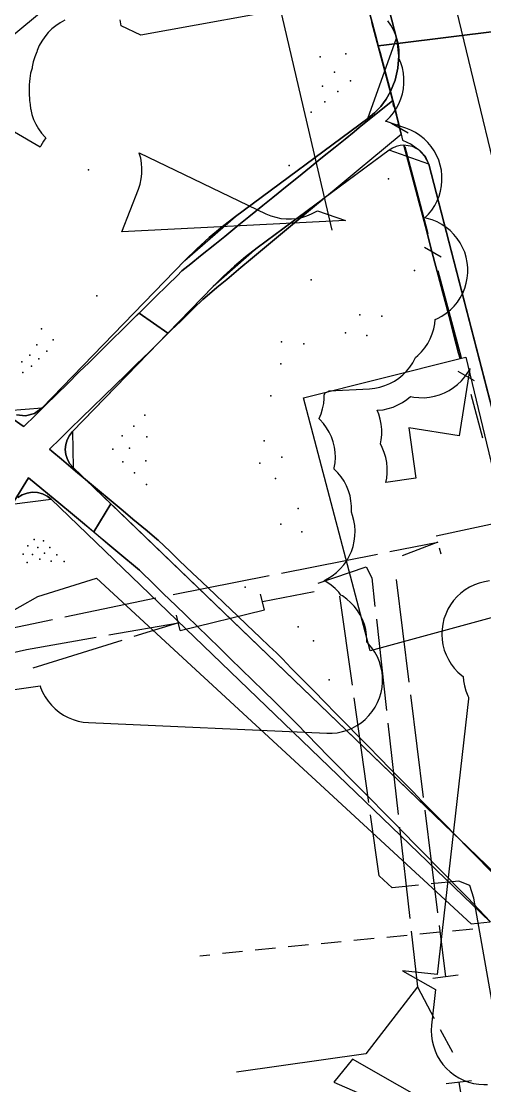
# Model space of a CAD drawing. Header units: metres. Extents: x 17314 to 17509, y 13897 to 14299.
# Drawn here: x 17415.72 to 17433.93, y 14055.52 to 14097.36 of the extents above; entities that cross this region are included whole.
import ezdxf

# ---------------------------------------------------------------- set-up
doc = ezdxf.new("R2010")
doc.units = ezdxf.units.M
for name, color, linetype in [('BUSH', 7, 'Continuous'), ('CURB', 7, 'Continuous'), ('ELECTR_CABLE', 7, 'Continuous'), ('ELECTR_CABLE_COMM', 7, 'Continuous'), ('GRASS', 7, 'Continuous'), ('GROUND', 7, 'Continuous'), ('HEAT', 7, 'Continuous'), ('SIDEWALK_PATH', 7, 'Continuous'), ('TREE', 7, 'Continuous'), ('WATER_PIPELINE', 7, 'Continuous')]:
    doc.layers.add(name, color=color, linetype=linetype)

msp = doc.modelspace()

# ---------------------------------------------------------------- linework, layer by layer
at = {"layer": 'BUSH'}
for p in [(17428.472, 14096.079), (17427.461, 14095.956), (17428.028, 14095.353), (17427.555, 14094.812), (17428.663, 14095.021), (17428.167, 14094.591), (17427.646, 14094.187), (17427.112, 14093.79), (17429.032, 14085.82), (17429.89, 14085.772), (17416.517, 14085.269), (17416.981, 14084.841), (17428.46, 14085.106), (17429.302, 14085.01), (17416.339, 14084.644), (17416.72, 14084.389), (17425.95, 14084.756), (17426.824, 14084.677), (17415.746, 14083.969), (17416.055, 14084.229), (17416.415, 14084.092), (17415.783, 14083.546), (17416.125, 14083.795), (17425.918, 14083.899), (17425.528, 14082.637), (17420.582, 14081.876), (17420.143, 14081.443), (17419.691, 14081.059), (17420.658, 14081.025), (17425.266, 14080.86), (17419.325, 14080.535), (17419.978, 14080.578), (17425.965, 14080.225), (17419.716, 14080.042), (17420.615, 14080.074), (17425.091, 14079.987), (17420.167, 14079.609), (17425.71, 14079.384), (17420.643, 14079.151), (17426.6, 14078.209), (17425.917, 14077.59), (17426.743, 14077.288), (17416.227, 14076.987), (17416.597, 14076.939), (17415.798, 14076.411), (17415.983, 14076.737), (17416.374, 14076.667), (17416.635, 14076.449), (17416.842, 14076.667), (17415.955, 14076.08), (17416.157, 14076.4), (17416.445, 14076.221), (17416.891, 14076.139), (17417.12, 14076.384), (17417.402, 14076.128), (17426.6, 14073.549), (17427.208, 14073.001)]:
    msp.add_point(p, dxfattribs=at)
at = {"layer": 'CURB'}
msp.add_lwpolyline([(17408.78, 14101.146), (17403.806, 14100.582), (17403.646, 14101.571), (17402.161, 14101.402), (17401.274, 14100.374), (17401.402, 14096.698), (17402.03, 14094.963), (17406.186, 14089.608), (17408.674, 14087.123), (17415.209, 14082.062), (17416.54, 14082.157), (17422.155, 14087.953), (17424.135, 14089.686), (17429.34, 14093.535), (17430.461, 14096.698), (17429.126, 14101.862), (17425.884, 14104.092), (17408.62, 14102.135), (17408.787, 14101.105)], close=True, dxfattribs=at)
for points in [[(17417.734, 14081.234), (17417.759, 14079.818), (17435.782, 14062.475), (17436.741, 14062.232), (17438.245, 14062.646), (17438.948, 14063.86), (17431.743, 14091.737), (17430.18, 14092.291), (17424.993, 14088.455), (17423.261, 14086.939), (17417.734, 14081.234)], [(17405.926, 14058.304), (17405.709, 14062.078), (17406.169, 14063.854), (17415.357, 14078.381), (17416.895, 14078.567), (17434.149, 14061.965)], [(17430.881, 14061.425), (17430.087, 14061.348)], [(17432.174, 14061.55), (17431.379, 14061.473)], [(17433.466, 14061.675), (17432.671, 14061.598)], [(17425.712, 14060.926), (17424.917, 14060.849)], [(17427.004, 14061.051), (17426.21, 14060.974)], [(17428.297, 14061.176), (17427.502, 14061.099)], [(17429.589, 14061.3), (17428.794, 14061.224)], [(17423.13, 14060.653), (17422.733, 14060.608)], [(17424.42, 14060.799), (17423.626, 14060.709)]]:
    msp.add_lwpolyline(points, dxfattribs=at)
at = {"layer": 'ELECTR_CABLE'}
msp.add_lwpolyline([(17432.924, 14081.063), (17430.949, 14081.381), (17431.233, 14079.402), (17430.05, 14079.232), (17430.083, 14079.394), (17430.104, 14079.599), (17430.105, 14079.805), (17430.086, 14080.01), (17430.047, 14080.212), (17429.988, 14080.41), (17429.91, 14080.601), (17429.834, 14080.744), (17429.867, 14080.903), (17429.888, 14081.108), (17429.889, 14081.315), (17429.87, 14081.52), (17429.831, 14081.722), (17429.772, 14081.92), (17429.712, 14082.066), (17429.732, 14082.067), (17429.937, 14082.089), (17430.139, 14082.132), (17430.335, 14082.194), (17430.525, 14082.275), (17430.705, 14082.374), (17430.875, 14082.49), (17431.015, 14082.608), (17431.144, 14082.587), (17431.348, 14082.564), (17431.555, 14082.561), (17431.76, 14082.579), (17431.962, 14082.617), (17432.16, 14082.674), (17432.352, 14082.751), (17432.535, 14082.846), (17432.708, 14082.958), (17432.868, 14083.087), (17433.016, 14083.231), (17433.149, 14083.388), (17433.265, 14083.558), (17433.351, 14083.714)], close=True, dxfattribs=at)
for points in [[(17432.026, 14077.13), (17440.99, 14079.061)], [(17430.207, 14076.515), (17432.091, 14076.888)], [(17432.091, 14076.888), (17430.687, 14076.346)], [(17425.947, 14075.67), (17429.716, 14076.417)], [(17432.221, 14076.405), (17432.156, 14076.646)], [(17421.688, 14074.826), (17425.457, 14075.573)], [(17427.385, 14075.27), (17429.278, 14075.91)], [(17429.278, 14075.91), (17429.493, 14075.481)], [(17429.493, 14075.481), (17429.619, 14074.355)], [(17430.449, 14075.415), (17430.951, 14071.378)], [(17425.275, 14074.229), (17425.125, 14074.835)], [(17427.236, 14074.935), (17425.2, 14074.532)], [(17428.733, 14071.261), (17428.242, 14074.758)], [(17417.436, 14073.943), (17421.011, 14074.692)], [(17421.971, 14073.413), (17421.821, 14074.019)], [(17421.971, 14073.413), (17425.275, 14074.229)], [(17413.187, 14073.051), (17416.947, 14073.84)], [(17419.159, 14073.235), (17421.896, 14073.716)], [(17421.896, 14073.716), (17420.149, 14073.172)], [(17429.675, 14073.858), (17430.077, 14070.268)], [(17415.93, 14072.668), (17418.667, 14073.149)], [(17410.172, 14071.36), (17415.93, 14072.668)], [(17419.671, 14073.023), (17416.176, 14071.935)], [(17429.381, 14066.655), (17428.803, 14070.766)], [(17431.013, 14070.882), (17431.515, 14066.844)], [(17430.133, 14069.771), (17430.535, 14066.182)], [(17429.786, 14063.77), (17429.45, 14066.16)], [(17431.577, 14066.348), (17432.078, 14062.311)], [(17430.59, 14065.685), (17430.992, 14062.095)], [(17430.301, 14063.298), (17429.786, 14063.77)], [(17432.919, 14063.556), (17431.833, 14063.449)], [(17433.348, 14063.384), (17432.919, 14063.556)], [(17431.336, 14063.4), (17430.301, 14063.298)], [(17433.507, 14062.886), (17433.348, 14063.384)], [(17434.525, 14057.104), (17433.507, 14062.886)], [(17432.14, 14061.815), (17432.391, 14059.796)], [(17431.048, 14061.598), (17431.294, 14059.401)], [(17432.887, 14059.858), (17431.895, 14059.734)], [(17431.294, 14059.401), (17429.257, 14056.776)], [(17431.294, 14059.401), (17431.953, 14058.165)], [(17432.188, 14057.724), (17432.664, 14056.831)], [(17429.257, 14056.776), (17424.177, 14056.049)], [(17433.408, 14055.716), (17432.416, 14055.592)], [(17432.912, 14055.654), (17433.109, 14054.47)]]:
    msp.add_lwpolyline(points, dxfattribs=at)
at = {"layer": 'ELECTR_CABLE_COMM'}
for points in [[(17429.488, 14097.325), (17430.404, 14093.891)], [(17430.273, 14093.354), (17430.922, 14092.978)], [(17430.79, 14092.441), (17431.248, 14090.724)], [(17431.248, 14090.724), (17431.704, 14089.015)], [(17431.573, 14088.478), (17432.222, 14088.103)], [(17432.091, 14087.566), (17433.003, 14084.148)], [(17432.871, 14083.611), (17433.52, 14083.236)], [(17433.389, 14082.699), (17433.845, 14080.99)]]:
    msp.add_lwpolyline(points, dxfattribs=at)
at = {"layer": 'GRASS'}
for points in [[(17429.126, 14101.862), (17428.93, 14102.401), (17428.638, 14102.889), (17428.26, 14103.313), (17427.803, 14103.661), (17427.932, 14103.181), (17428.118, 14102.489), (17428.247, 14102.006), (17428.433, 14101.314), (17428.562, 14100.831), (17428.748, 14100.139), (17428.878, 14099.656), (17429.063, 14098.964), (17429.193, 14098.481), (17429.379, 14097.788), (17429.508, 14097.305), (17429.694, 14096.613), (17429.753, 14096.393), (17430.508, 14096.486), (17430.497, 14096.539), (17430.486, 14096.592), (17430.474, 14096.645), (17430.461, 14096.698)], [(17430.508, 14096.486), (17429.753, 14096.393), (17429.824, 14096.13), (17430.009, 14095.438), (17430.139, 14094.955), (17430.235, 14094.596), (17430.418, 14095.047), (17430.526, 14095.519), (17430.556, 14096.001)], [(17424.348, 14087.675), (17424.732, 14087.995), (17425.286, 14088.456), (17425.67, 14088.777), (17426.224, 14089.238), (17426.608, 14089.558), (17427.162, 14090.02), (17427.546, 14090.34), (17424.993, 14088.455), (17424.537, 14088.103), (17424.096, 14087.733), (17423.67, 14087.345), (17423.261, 14086.939), (17421.063, 14084.67), (17421.113, 14084.72), (17421.629, 14085.223), (17421.987, 14085.573), (17422.503, 14086.076), (17422.861, 14086.426), (17422.929, 14086.492), (17423.41, 14086.893), (17423.794, 14087.213)], [(17421.933, 14076.166), (17421.571, 14076.511), (17421.101, 14076.959), (17421.046, 14077.005), (17420.663, 14077.326), (17420.11, 14077.789), (17419.726, 14078.11), (17419.173, 14078.573), (17418.79, 14078.894), (17418.246, 14079.349), (17432.926, 14065.223), (17432.829, 14065.322), (17432.324, 14065.837), (17431.973, 14066.193), (17431.468, 14066.708), (17431.118, 14067.065), (17430.612, 14067.579), (17430.262, 14067.936), (17429.757, 14068.45), (17429.406, 14068.807), (17428.901, 14069.321), (17428.55, 14069.678), (17428.045, 14070.192), (17427.695, 14070.549), (17427.19, 14071.063), (17426.839, 14071.42), (17426.334, 14071.935), (17425.983, 14072.291), (17425.749, 14072.53), (17425.469, 14072.797), (17425.107, 14073.142), (17424.585, 14073.639), (17424.223, 14073.984), (17423.701, 14074.481), (17423.339, 14074.826), (17422.817, 14075.324), (17422.455, 14075.669)]]:
    msp.add_lwpolyline(points, close=True, dxfattribs=at)
for points in [[(17415.537, 14081.894), (17415.892, 14081.855), (17416.239, 14081.944), (17416.54, 14082.157), (17422.155, 14087.953), (17422.623, 14088.417), (17423.109, 14088.86), (17423.613, 14089.284), (17424.135, 14089.686), (17429.34, 14093.535), (17429.609, 14093.759), (17429.85, 14094.013), (17430.059, 14094.293), (17430.235, 14094.596), (17430.139, 14094.955), (17430.009, 14095.438), (17429.824, 14096.13), (17429.694, 14096.613), (17429.508, 14097.305), (17429.379, 14097.788)], [(17435.479, 14074.267), (17429.429, 14072.616), (17426.815, 14082.562), (17432.967, 14084.1), (17432.91, 14084.318), (17432.726, 14085.016), (17432.599, 14085.499), (17432.416, 14086.197), (17432.288, 14086.68), (17432.105, 14087.377), (17431.977, 14087.861), (17431.794, 14088.558), (17431.667, 14089.042), (17431.483, 14089.739), (17431.356, 14090.223), (17431.225, 14090.718), (17431.172, 14090.92), (17430.76, 14092.486), (17430.605, 14092.472), (17430.455, 14092.434), (17430.312, 14092.373), (17430.18, 14092.291), (17427.575, 14090.364), (17427.162, 14090.02), (17426.608, 14089.558), (17426.224, 14089.238), (17425.67, 14088.777), (17425.286, 14088.456), (17424.732, 14087.995), (17424.348, 14087.675), (17423.794, 14087.213), (17423.41, 14086.893), (17422.929, 14086.492), (17422.861, 14086.426), (17422.503, 14086.076), (17421.987, 14085.573), (17421.629, 14085.223), (17421.113, 14084.72), (17421.063, 14084.67), (17417.734, 14081.234), (17417.611, 14081.079), (17417.522, 14080.905), (17417.469, 14080.717), (17417.453, 14080.521), (17417.475, 14080.325), (17417.536, 14080.139), (17417.631, 14079.968), (17417.759, 14079.818), (17418.246, 14079.349), (17418.79, 14078.894), (17419.173, 14078.573), (17419.726, 14078.11), (17420.11, 14077.789), (17420.663, 14077.326), (17421.046, 14077.005), (17421.101, 14076.959), (17421.571, 14076.511), (17421.933, 14076.166), (17422.455, 14075.669), (17422.817, 14075.324), (17423.339, 14074.826), (17423.701, 14074.481), (17424.223, 14073.984), (17424.585, 14073.639), (17425.107, 14073.142), (17425.469, 14072.797), (17425.749, 14072.53), (17425.983, 14072.291), (17426.334, 14071.935), (17426.839, 14071.42), (17427.19, 14071.063), (17427.695, 14070.549), (17428.045, 14070.192), (17428.55, 14069.678), (17428.901, 14069.321), (17429.406, 14068.807), (17429.757, 14068.45), (17430.262, 14067.936), (17430.612, 14067.579), (17431.118, 14067.065), (17431.468, 14066.708), (17431.973, 14066.193), (17432.324, 14065.837), (17432.829, 14065.322), (17432.926, 14065.223), (17435.782, 14062.475)], [(17438.948, 14063.86), (17431.743, 14091.737), (17431.606, 14092.043), (17431.381, 14092.282), (17431.092, 14092.435), (17430.76, 14092.486), (17431.172, 14090.92), (17431.225, 14090.718), (17431.356, 14090.223), (17431.483, 14089.739), (17431.667, 14089.042), (17431.794, 14088.558), (17431.977, 14087.861), (17432.105, 14087.377), (17432.288, 14086.68), (17432.416, 14086.197), (17432.599, 14085.499), (17432.726, 14085.016), (17432.91, 14084.318), (17432.967, 14084.1), (17433.19, 14084.156), (17435.569, 14074.292)], [(17414.28, 14073.569), (17416.37, 14074.745), (17418.682, 14075.474), (17433.405, 14061.877), (17434.149, 14061.965), (17416.895, 14078.567), (17416.734, 14078.693), (17416.553, 14078.783), (17416.357, 14078.834), (17416.153, 14078.845), (17415.951, 14078.814), (17415.761, 14078.744), (17415.589, 14078.637)]]:
    msp.add_lwpolyline(points, dxfattribs=at)
at = {"layer": 'GROUND'}
for points in [[(17429.126, 14101.862), (17430.461, 14096.698), (17430.474, 14096.645), (17430.486, 14096.592), (17430.497, 14096.539), (17430.508, 14096.486), (17430.556, 14096.001), (17430.526, 14095.519), (17430.418, 14095.047), (17430.235, 14094.596), (17430.059, 14094.293), (17429.85, 14094.013), (17429.609, 14093.759), (17429.34, 14093.535), (17424.135, 14089.686), (17423.613, 14089.284), (17423.109, 14088.86), (17422.623, 14088.417), (17422.155, 14087.953), (17416.54, 14082.157), (17416.239, 14081.944), (17415.892, 14081.855), (17415.537, 14081.894)], [(17435.782, 14062.475), (17432.926, 14065.223), (17419.238, 14078.395), (17418.246, 14079.349), (17418.237, 14079.356), (17417.759, 14079.818), (17417.631, 14079.968), (17417.536, 14080.139), (17417.475, 14080.325), (17417.453, 14080.521), (17417.469, 14080.717), (17417.522, 14080.905), (17417.611, 14081.079), (17417.734, 14081.234), (17421.063, 14084.67), (17421.475, 14085.095), (17423.261, 14086.939), (17423.67, 14087.345), (17424.096, 14087.733), (17424.537, 14088.103), (17424.993, 14088.455), (17427.575, 14090.364), (17428.1, 14090.802), (17428.484, 14091.122), (17429.038, 14091.584), (17429.422, 14091.904), (17430.645, 14092.923), (17430.709, 14092.681), (17431.038, 14092.531), (17431.326, 14092.318), (17431.564, 14092.051), (17431.743, 14091.737), (17435.16, 14078.516)], [(17415.589, 14078.637), (17415.761, 14078.744), (17415.951, 14078.814), (17416.153, 14078.845), (17416.357, 14078.834), (17416.553, 14078.783), (17416.734, 14078.693), (17416.895, 14078.567), (17434.149, 14061.965), (17433.28, 14062.891), (17433.481, 14062.681), (17434.165, 14061.966)]]:
    msp.add_lwpolyline(points, dxfattribs=at)
at = {"layer": 'HEAT'}
for points in [[(17427.086, 14098.022), (17420.422, 14096.813), (17419.653, 14097.183), (17419.61, 14097.417)], [(17412.724, 14070.694), (17416.465, 14071.23), (17416.482, 14071.176), (17416.561, 14070.986), (17416.659, 14070.805), (17416.774, 14070.634), (17416.906, 14070.475), (17417.052, 14070.33), (17417.212, 14070.2), (17417.384, 14070.086), (17417.566, 14069.99), (17417.756, 14069.911), (17417.954, 14069.852), (17418.156, 14069.813), (17418.361, 14069.794), (17427.727, 14069.372), (17427.933, 14069.372), (17428.138, 14069.394), (17428.34, 14069.435), (17428.537, 14069.495), (17428.727, 14069.575), (17428.909, 14069.673), (17429.08, 14069.788), (17429.238, 14069.919), (17429.384, 14070.066), (17429.514, 14070.225), (17429.627, 14070.397), (17429.724, 14070.579), (17429.802, 14070.77), (17429.861, 14070.968), (17429.9, 14071.17), (17429.92, 14071.375), (17429.919, 14071.581), (17429.898, 14071.786), (17429.857, 14071.988), (17429.796, 14072.185), (17429.717, 14072.375), (17429.619, 14072.556), (17429.503, 14072.727), (17429.372, 14072.886), (17429.305, 14072.953), (17429.307, 14073.041), (17429.294, 14073.246), (17429.26, 14073.449), (17429.206, 14073.648), (17429.133, 14073.841), (17429.041, 14074.026), (17428.932, 14074.2), (17428.806, 14074.364), (17428.665, 14074.514), (17428.51, 14074.649), (17428.342, 14074.769), (17428.281, 14074.804), (17428.198, 14074.912), (17428.057, 14075.062), (17427.902, 14075.197), (17427.734, 14075.317), (17427.621, 14075.382), (17427.767, 14075.454), (17427.942, 14075.563), (17428.105, 14075.689), (17428.255, 14075.83), (17428.391, 14075.986), (17428.51, 14076.153), (17428.613, 14076.332), (17428.698, 14076.52), (17428.763, 14076.715), (17428.81, 14076.916), (17428.836, 14077.121), (17428.842, 14077.327), (17428.829, 14077.532), (17428.795, 14077.735), (17428.741, 14077.934), (17428.693, 14078.06), (17428.697, 14078.094), (17428.698, 14078.3), (17428.679, 14078.505), (17428.64, 14078.707), (17428.581, 14078.905), (17428.503, 14079.096), (17428.407, 14079.278), (17428.294, 14079.45), (17428.164, 14079.61), (17428.019, 14079.757), (17428.012, 14079.763), (17428.022, 14079.803), (17428.053, 14080.007), (17428.065, 14080.212), (17428.056, 14080.418), (17428.027, 14080.622), (17427.978, 14080.823), (17427.91, 14081.017), (17427.823, 14081.204), (17427.718, 14081.381), (17427.596, 14081.548), (17427.459, 14081.701), (17427.423, 14081.734), (17427.426, 14081.739), (17427.505, 14081.93), (17427.565, 14082.127), (17427.605, 14082.329), (17427.625, 14082.534), (17427.625, 14082.677), (17427.682, 14082.762), (17427.726, 14082.78), (17427.822, 14082.832), (17429.409, 14082.913), (17429.614, 14082.934), (17429.817, 14082.975), (17430.014, 14083.035), (17430.204, 14083.114), (17430.385, 14083.212), (17430.556, 14083.326), (17430.715, 14083.458), (17430.861, 14083.604), (17430.991, 14083.763), (17431.105, 14083.935), (17431.202, 14084.117), (17431.214, 14084.146), (17431.303, 14084.22), (17431.449, 14084.366), (17431.579, 14084.525), (17431.693, 14084.697), (17431.79, 14084.879), (17431.869, 14085.069), (17431.928, 14085.267), (17431.968, 14085.469), (17431.984, 14085.635), (17432.072, 14085.672), (17432.253, 14085.77), (17432.424, 14085.884), (17432.583, 14086.016), (17432.729, 14086.162), (17432.859, 14086.321), (17432.973, 14086.493), (17433.07, 14086.675), (17433.149, 14086.865), (17433.208, 14087.063), (17433.248, 14087.265), (17433.268, 14087.47), (17433.267, 14087.676), (17433.246, 14087.881), (17433.206, 14088.083), (17433.146, 14088.28), (17433.066, 14088.47), (17432.969, 14088.652), (17432.854, 14088.823), (17432.723, 14088.982), (17432.577, 14089.128), (17432.417, 14089.258), (17432.246, 14089.372), (17432.064, 14089.469), (17431.873, 14089.547), (17431.676, 14089.607), (17431.579, 14089.626), (17431.584, 14089.63), (17431.728, 14089.778), (17431.857, 14089.938), (17431.97, 14090.111), (17432.065, 14090.294), (17432.141, 14090.485), (17432.199, 14090.683), (17432.237, 14090.886), (17432.254, 14091.091), (17432.252, 14091.297), (17432.229, 14091.502), (17432.187, 14091.704), (17432.125, 14091.9), (17432.044, 14092.09), (17431.944, 14092.27), (17431.828, 14092.44), (17431.695, 14092.598), (17431.548, 14092.742), (17431.387, 14092.871), (17431.214, 14092.983), (17431.031, 14093.078), (17430.84, 14093.155), (17430.034, 14093.433), (17430.069, 14093.461), (17430.215, 14093.606), (17430.346, 14093.765), (17430.461, 14093.936), (17430.559, 14094.117), (17430.638, 14094.307), (17430.698, 14094.504), (17430.739, 14094.706), (17430.76, 14094.912), (17430.761, 14095.118), (17430.741, 14095.323), (17430.701, 14095.525), (17430.642, 14095.722), (17430.564, 14095.913), (17430.563, 14095.915), (17430.571, 14096.029), (17430.566, 14096.235), (17430.541, 14096.44), (17430.495, 14096.641), (17430.431, 14096.837), (17430.347, 14097.025), (17430.245, 14097.204), (17430.126, 14097.373)], [(17417.437, 14097.395), (17417.255, 14097.299), (17417.083, 14097.185), (17416.923, 14097.056), (17416.776, 14096.911), (17416.645, 14096.752), (17416.529, 14096.582), (17416.431, 14096.4), (17416.351, 14096.21), (17416.342, 14096.18), (17416.327, 14096.153), (17416.251, 14095.961), (17416.193, 14095.763), (17416.155, 14095.561), (17416.153, 14095.537), (17416.145, 14095.515), (17416.09, 14095.316), (17416.056, 14095.113), (17416.047, 14094.988), (17416.034, 14094.864), (17416.033, 14094.754), (17416.027, 14094.643), (17416.03, 14094.583), (17416.028, 14094.522), (17416.031, 14094.479), (17416.031, 14094.436), (17416.04, 14094.343), (17416.044, 14094.25), (17416.067, 14094.086), (17416.088, 14093.922), (17416.091, 14093.908), (17416.093, 14093.894), (17416.139, 14093.693), (17416.205, 14093.498), (17416.29, 14093.31), (17416.393, 14093.132), (17416.513, 14092.964), (17416.649, 14092.809), (17416.685, 14092.775), (17416.592, 14092.644), (17416.49, 14092.464), (17416.466, 14092.409), (17415.459, 14092.998)], [(17434.122, 14075.361), (17433.919, 14075.329), (17433.719, 14075.277), (17433.526, 14075.206), (17433.341, 14075.116), (17433.165, 14075.008), (17433.001, 14074.883), (17432.849, 14074.744), (17432.712, 14074.589), (17432.591, 14074.423), (17432.487, 14074.245), (17432.401, 14074.058), (17432.333, 14073.863), (17432.285, 14073.663), (17432.257, 14073.459), (17432.249, 14073.253), (17432.261, 14073.047), (17432.293, 14072.843), (17432.345, 14072.644), (17432.417, 14072.451), (17432.507, 14072.265), (17432.614, 14072.089), (17432.739, 14071.925), (17432.879, 14071.774), (17433.033, 14071.637), (17433.085, 14071.599), (17433.099, 14071.439), (17433.136, 14071.237), (17433.193, 14071.039), (17433.269, 14070.847), (17433.3, 14070.787), (17433.291, 14070.728), (17432.071, 14059.884), (17430.707, 14060.038), (17432.005, 14059.298), (17431.847, 14057.897), (17431.834, 14057.691), (17431.842, 14057.485), (17431.869, 14057.281), (17431.916, 14057.08), (17431.983, 14056.885), (17432.069, 14056.698), (17432.172, 14056.519), (17432.293, 14056.352), (17432.429, 14056.198), (17432.58, 14056.057), (17432.743, 14055.932), (17432.919, 14055.824), (17433.104, 14055.733), (17433.297, 14055.661), (17433.496, 14055.608), (17433.699, 14055.575), (17433.905, 14055.562), (17434.049, 14055.567)], [(17434.324, 14053.373), (17428.733, 14056.559), (17428.006, 14055.656), (17431.209, 14054.249)]]:
    msp.add_lwpolyline(points, dxfattribs=at)
msp.add_lwpolyline([(17420.415, 14091.979), (17420.36, 14092.178), (17420.357, 14092.185), (17425.338, 14089.793), (17425.528, 14089.713), (17425.725, 14089.653), (17425.926, 14089.611), (17426.131, 14089.59), (17426.337, 14089.588), (17426.543, 14089.607), (17426.745, 14089.646), (17426.943, 14089.705), (17427.133, 14089.783), (17427.316, 14089.879), (17427.364, 14089.911), (17428.461, 14089.532), (17419.676, 14089.082), (17420.325, 14090.763), (17420.39, 14090.959), (17420.435, 14091.16), (17420.46, 14091.364), (17420.465, 14091.57), (17420.45, 14091.776)], close=True, dxfattribs=at)
at = {"layer": 'SIDEWALK_PATH'}
for points in [[(17429.126, 14101.862), (17430.461, 14096.698), (17430.474, 14096.645), (17430.486, 14096.592), (17430.497, 14096.539), (17430.508, 14096.486), (17434.52, 14096.977)], [(17415.35, 14081.755), (17415.762, 14081.473), (17415.825, 14081.43), (17416.282, 14081.88), (17416.638, 14082.23), (17417.149, 14082.733), (17417.506, 14083.084), (17418.016, 14083.586), (17418.373, 14083.937), (17418.884, 14084.44), (17419.24, 14084.791), (17419.751, 14085.293), (17420.107, 14085.644), (17420.618, 14086.147), (17420.975, 14086.498), (17421.486, 14087), (17421.842, 14087.351), (17422.036, 14087.542), (17422.382, 14087.822), (17422.77, 14088.136), (17423.328, 14088.587), (17423.716, 14088.901), (17424.274, 14089.352), (17424.662, 14089.667), (17425.22, 14090.117), (17425.608, 14090.432), (17426.166, 14090.883), (17426.554, 14091.197), (17427.111, 14091.648), (17427.5, 14091.962), (17428.057, 14092.413), (17428.446, 14092.728), (17428.798, 14093.012), (17429.003, 14093.178), (17429.392, 14093.493), (17430.328, 14094.25), (17430.235, 14094.596), (17430.059, 14094.293), (17429.85, 14094.013), (17429.609, 14093.759), (17429.34, 14093.535), (17424.135, 14089.686), (17423.613, 14089.284), (17423.109, 14088.86), (17422.623, 14088.417), (17422.155, 14087.953), (17416.54, 14082.157), (17416.239, 14081.944), (17415.892, 14081.855), (17415.537, 14081.894)], [(17415.35, 14081.755), (17415.762, 14081.473), (17415.825, 14081.43), (17416.282, 14081.88), (17416.638, 14082.23), (17417.149, 14082.733), (17417.506, 14083.084), (17418.016, 14083.586), (17418.373, 14083.937), (17418.884, 14084.44), (17419.24, 14084.791), (17419.751, 14085.293), (17420.107, 14085.644), (17420.618, 14086.147), (17420.975, 14086.498), (17421.486, 14087), (17421.842, 14087.351), (17422.036, 14087.542), (17422.382, 14087.822), (17422.77, 14088.136), (17423.328, 14088.587), (17423.716, 14088.901), (17424.274, 14089.352), (17424.662, 14089.667), (17425.22, 14090.117), (17425.608, 14090.432), (17426.166, 14090.883), (17426.554, 14091.197), (17427.111, 14091.648), (17427.5, 14091.962), (17428.057, 14092.413), (17428.446, 14092.728), (17428.798, 14093.012), (17429.003, 14093.178), (17429.392, 14093.493), (17430.328, 14094.25), (17430.235, 14094.596), (17430.059, 14094.293), (17429.85, 14094.013), (17429.609, 14093.759), (17429.34, 14093.535), (17424.135, 14089.686), (17423.613, 14089.284), (17423.109, 14088.86), (17422.623, 14088.417), (17422.155, 14087.953), (17416.54, 14082.157), (17416.239, 14081.944), (17415.892, 14081.855), (17415.537, 14081.894)], [(17415.442, 14078.496), (17416.012, 14079.417), (17417.272, 14078.365), (17417.655, 14078.045), (17418.2, 14077.59), (17418.567, 14077.283), (17419.238, 14078.395), (17418.246, 14079.349), (17417.854, 14079.677), (17417.301, 14080.14), (17416.917, 14080.461), (17416.828, 14080.536), (17417.261, 14080.958), (17417.618, 14081.308), (17418.134, 14081.811), (17418.492, 14082.161), (17419.008, 14082.664), (17419.366, 14083.014), (17419.882, 14083.517), (17420.24, 14083.867), (17420.756, 14084.37), (17421.063, 14084.67), (17421.475, 14085.095), (17420.349, 14085.882), (17420.107, 14085.644), (17419.751, 14085.293), (17419.24, 14084.791), (17418.884, 14084.44), (17418.373, 14083.937), (17418.016, 14083.586), (17417.506, 14083.084), (17417.149, 14082.733), (17416.638, 14082.23), (17416.282, 14081.88), (17415.825, 14081.43), (17415.762, 14081.473), (17415.35, 14081.755)], [(17415.589, 14078.637), (17415.761, 14078.744), (17415.951, 14078.814), (17416.153, 14078.845), (17416.357, 14078.834), (17416.553, 14078.783), (17416.734, 14078.693), (17416.895, 14078.567), (17434.149, 14061.965), (17433.28, 14062.891), (17432.93, 14063.248), (17432.432, 14063.754), (17432.081, 14064.11), (17431.583, 14064.616), (17431.233, 14064.973), (17430.735, 14065.479), (17430.384, 14065.835), (17429.886, 14066.341), (17429.535, 14066.698), (17429.037, 14067.204), (17428.687, 14067.56), (17428.189, 14068.066), (17427.838, 14068.423), (17427.34, 14068.929), (17426.99, 14069.285), (17426.492, 14069.791), (17426.141, 14070.147), (17425.744, 14070.551), (17425.641, 14070.651), (17425.283, 14071), (17424.774, 14071.495), (17424.415, 14071.843), (17423.906, 14072.338), (17423.548, 14072.687), (17423.039, 14073.182), (17422.681, 14073.531), (17422.172, 14074.026), (17421.813, 14074.374), (17421.304, 14074.869), (17420.946, 14075.218), (17420.371, 14075.777), (17419.513, 14076.494), (17419.129, 14076.814), (17418.584, 14077.269), (17418.2, 14077.59), (17417.655, 14078.045), (17417.272, 14078.365), (17416.012, 14079.417), (17415.442, 14078.496)], [(17434.035, 14064.094), (17433.685, 14064.451), (17433.179, 14064.966), (17432.926, 14065.223), (17419.238, 14078.395), (17418.567, 14077.283), (17419.129, 14076.814), (17419.513, 14076.494), (17420.371, 14075.777), (17420.946, 14075.218), (17421.304, 14074.869), (17421.813, 14074.374), (17422.172, 14074.026), (17422.681, 14073.531), (17423.039, 14073.182), (17423.548, 14072.687), (17423.906, 14072.338), (17424.415, 14071.843), (17424.774, 14071.495), (17425.283, 14071), (17425.641, 14070.651), (17425.744, 14070.551), (17426.141, 14070.147), (17426.492, 14069.791), (17426.99, 14069.285), (17427.34, 14068.929), (17427.838, 14068.423), (17428.189, 14068.066), (17428.687, 14067.56), (17429.037, 14067.204), (17429.535, 14066.698), (17429.886, 14066.341), (17430.384, 14065.835), (17430.735, 14065.479), (17431.233, 14064.973), (17431.583, 14064.616), (17432.081, 14064.11), (17432.432, 14063.754), (17432.93, 14063.248), (17433.28, 14062.891), (17433.481, 14062.681), (17434.165, 14061.966)]]:
    msp.add_lwpolyline(points, dxfattribs=at)
for points in [[(17434.52, 14096.977), (17430.508, 14096.486), (17430.556, 14096.001), (17430.526, 14095.519), (17430.418, 14095.047), (17430.235, 14094.596), (17430.328, 14094.25), (17430.374, 14094.056), (17430.645, 14092.923), (17430.709, 14092.681), (17431.038, 14092.531), (17431.326, 14092.318), (17431.564, 14092.051), (17431.743, 14091.737), (17435.16, 14078.516), (17439.036, 14079.504)], [(17424.993, 14088.455), (17427.575, 14090.364), (17428.1, 14090.802), (17428.484, 14091.122), (17429.038, 14091.584), (17429.422, 14091.904), (17430.645, 14092.923), (17430.568, 14093.246), (17430.52, 14093.279), (17430.546, 14093.337), (17430.394, 14093.976), (17430.343, 14094.021), (17430.328, 14094.25), (17429.392, 14093.493), (17429.003, 14093.178), (17428.798, 14093.012), (17428.446, 14092.728), (17428.057, 14092.413), (17427.5, 14091.962), (17427.111, 14091.648), (17426.554, 14091.197), (17426.166, 14090.883), (17425.608, 14090.432), (17425.22, 14090.117), (17424.662, 14089.667), (17424.274, 14089.352), (17423.716, 14088.901), (17423.328, 14088.587), (17422.77, 14088.136), (17422.382, 14087.822), (17422.036, 14087.542), (17421.842, 14087.351), (17421.486, 14087), (17420.975, 14086.498), (17420.618, 14086.147), (17420.349, 14085.882), (17421.475, 14085.095), (17423.261, 14086.939), (17423.67, 14087.345), (17424.096, 14087.733), (17424.537, 14088.103)], [(17417.734, 14081.234), (17421.063, 14084.67), (17420.756, 14084.37), (17420.24, 14083.867), (17419.882, 14083.517), (17419.366, 14083.014), (17419.008, 14082.664), (17418.492, 14082.161), (17418.134, 14081.811), (17417.618, 14081.308), (17417.261, 14080.958), (17416.828, 14080.536), (17416.917, 14080.461), (17417.301, 14080.14), (17417.854, 14079.677), (17418.237, 14079.356), (17417.759, 14079.818), (17417.631, 14079.968), (17417.536, 14080.139), (17417.475, 14080.325), (17417.453, 14080.521), (17417.469, 14080.717), (17417.522, 14080.905), (17417.611, 14081.079)], [(17436.375, 14062.187), (17436.241, 14062.224), (17436.075, 14062.28), (17435.92, 14062.364), (17435.782, 14062.475), (17432.926, 14065.223), (17433.179, 14064.966), (17433.685, 14064.451), (17434.035, 14064.094), (17434.54, 14063.58), (17434.891, 14063.223), (17435.999, 14062.095)]]:
    msp.add_lwpolyline(points, close=True, dxfattribs=at)
at = {"layer": 'TREE'}
for p in [(17418.366, 14091.52), (17426.247, 14091.687), (17430.156, 14091.169), (17431.17, 14087.568), (17427.118, 14087.19), (17418.69, 14086.567), (17424.514, 14075.118), (17427.821, 14071.469)]:
    msp.add_point(p, dxfattribs=at)
at = {"layer": 'WATER_PIPELINE'}
for points in [[(17432.451, 14099.35), (17438.5, 14074.295)], [(17425.805, 14098.259), (17427.93, 14089.153)], [(17416.444, 14097.667), (17411.93, 14093.93)]]:
    msp.add_lwpolyline(points, dxfattribs=at)

doc.saveas('drawing.dxf')
